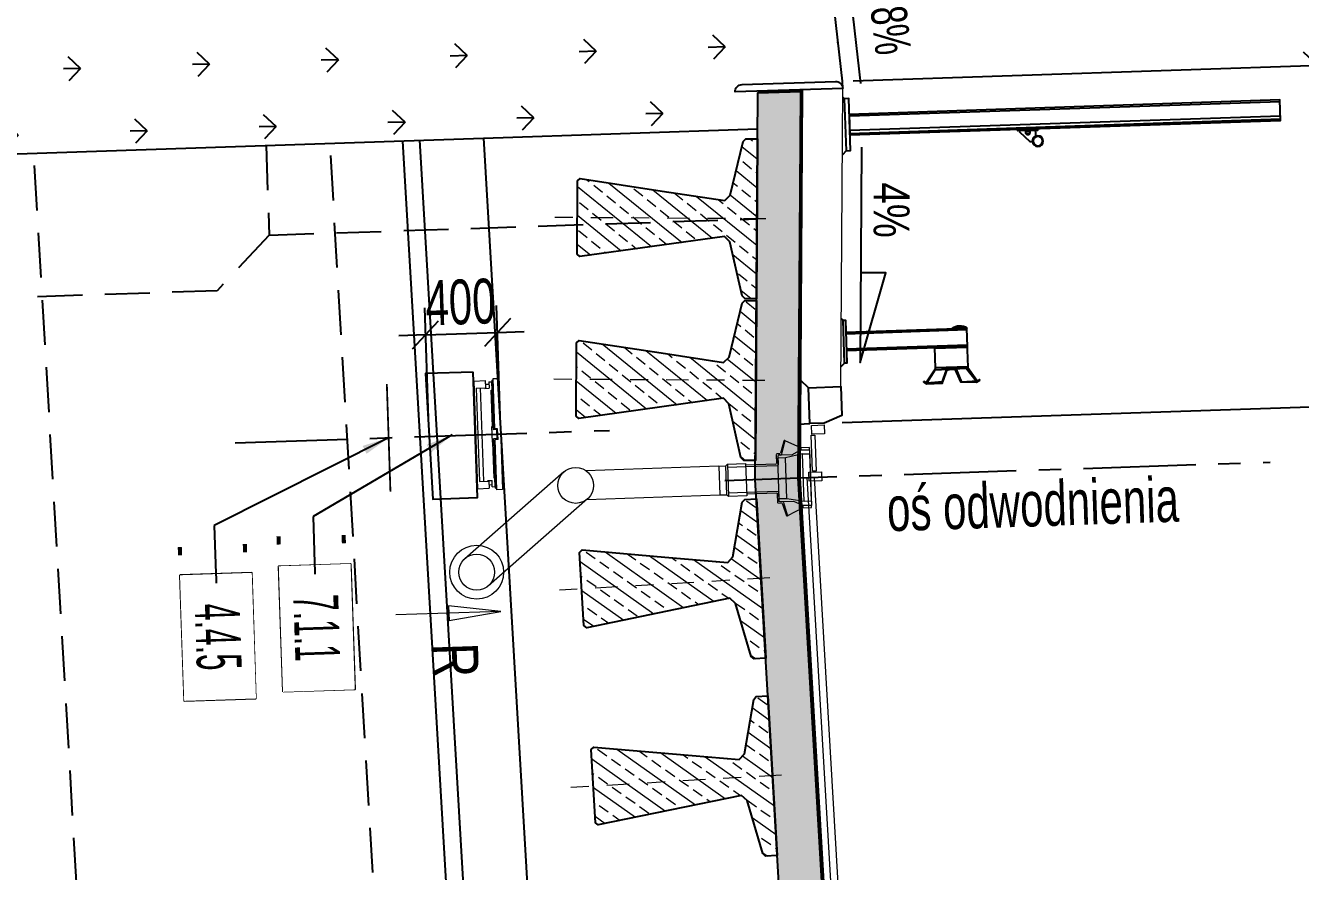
# Model space of a CAD drawing. Header units: metres. Extents: x 8395712 to 9795150, y 4166577 to 5794892.
# Drawn here: x 8418316.09 to 8418323.19, y 5772447.85 to 5772452.56 of the extents above; entities that cross this region are included whole.
import ezdxf
from ezdxf.enums import TextEntityAlignment as Align

# ---------------------------------------------------------------- set-up
doc = ezdxf.new("R2010")
doc.units = ezdxf.units.M
doc.set_wipeout_variables(frame=1)
doc.header["$PDMODE"] = 35
doc.header["$PDSIZE"] = 0.002
doc.linetypes.add('CENTER', pattern=[2, 1.25, -0.25, 0.25, -0.25])
doc.linetypes.add('HIDDEN', pattern=[0.375, 0.25, -0.125])
for name, color, linetype, lineweight in [('$0$AII_M_wyposażenie', 8, 'Continuous', 9), ('AII_M_konstrukcja', 1, 'Continuous', 25), ('AII_M_kreskowanie', 8, 'Continuous', 0), ('AII_M_nawierzchnia', 9, 'Continuous', 18), ('AII_M_odwodnienie', 8, 'Continuous', 9), ('AII_M_opisy', 1, 'Continuous', 25), ('AII_M_opisy wymiary', 1, 'Continuous', 25), ('AII_M_osie', 9, 'CENTER', 18), ('AII_M_wymiary', 1, 'Continuous', 25), ('AII_M_wyposazenie', 1, 'Continuous', 25)]:
    doc.layers.add(name, color=color, linetype=linetype, lineweight=lineweight)
for name, color, linetype in [('$4$AII_M_obiekty', 7, 'Continuous'), ('00RysOpi-T', 2, 'Continuous'), ('AII_M_bariery', 8, 'Continuous'), ('AII_M_ekrany', 8, 'Continuous'), ('AII_M_izolacja', 8, 'Continuous'), ('AII_M_konstrukcja beton', 3, 'Continuous'), ('AII_M_krawężnik', 9, 'Continuous'), ('AII_M_opis', 1, 'Continuous'), ('AII_M_opisy do legendy', 2, 'Continuous'), ('AII_M_osie główne', 8, 'CENTER'), ('AII_M_podpory', 1, 'Continuous'), ('AII_M_wyposażenie', 8, 'Continuous')]:
    doc.layers.add(name, color=color, linetype=linetype)
doc.styles.add('AII_norm.', font='CDMSIMPL.shx', dxfattribs={"width": 0.75, "bigfont": 'CDMBIGPL.shx'})
doc.styles.add('CDMSTYLE', font='CDMSIMPL.shx', dxfattribs={"width": 0.7, "bigfont": 'CDMBIGPL.shx'})
doc.dimstyles.new('CDM-ME100MM', dxfattribs={"dimscale": 0.1, "dimtxt": 2.5, "dimasz": 1.5, "dimexe": 1.5, "dimexo": 1, "dimgap": 0.5, "dimtad": 1, "dimdec": 0, "dimlfac": 1000, "dimrnd": 1, "dimzin": 9, "dimtxsty": 'CDMSTYLE', "dimblk": 'OBLIQUE', "dimcen": 2.5, "dimdle": 1.5, "dimclrd": 9, "dimclre": 9, "dimclrt": 1, "dimadec": 1, "dimazin": 2, "dimtfac": 1, "dimtdec": 0, "dimtix": 1, "dimtmove": 2, "dimatfit": 3, "dimldrblk": 'DOT', "dimfxl": 1, "dimtvp": 1, "dimtolj": 1, "dimtzin": 0, "dimlwd": 25, "dimlwe": 25, "dimarcsym": 0})
doc.dimstyles.new('CDM-ME100MM$7', dxfattribs={"dimscale": 0.1, "dimtxt": 2.5, "dimasz": 1.5, "dimexe": 1.5, "dimexo": 1, "dimgap": 0.5, "dimtad": 1, "dimdec": 0, "dimlfac": 1000, "dimrnd": 1, "dimzin": 9, "dimtxsty": 'CDMSTYLE', "dimblk": 'OBLIQUE', "dimcen": 2.5, "dimdle": 1.5, "dimclrd": 9, "dimclre": 9, "dimclrt": 1, "dimadec": 1, "dimazin": 2, "dimtfac": 1, "dimtdec": 0, "dimtix": 1, "dimtmove": 2, "dimatfit": 3, "dimfxl": 1, "dimtvp": 1, "dimtolj": 1, "dimtzin": 0, "dimlwd": 25, "dimlwe": 25, "dimarcsym": 0})

# ---------------------------------------------------------------- blocks, each defined once
blk = doc.blocks.new('Deska_0.6')
at = {"layer": 'AII_M_wyposażenie', "color": 0, "linetype": 'ByBlock', "lineweight": -2}
blk.add_lwpolyline([(0, 0), (0, -0.6, 0.414214), (0.04, -0.56), (0.04, -0.04, 0.414214)], format="xyb", close=True, dxfattribs=at)
blk = doc.blocks.new('Bariera')
at = {"color": 0, "linetype": 'ByBlock', "lineweight": -2}
for p, q in [((-0.165, 0.685), (-0.165, 0.505)), ((-0.0686, 0.685), (-0.165, 0.685)), ((-0.161, 0.505), (-0.161, 0.685)), ((-0.05, 0.685), (-0.0686, 0.685)), ((-0.054, 0.505), (-0.054, 0.685)), ((-0.05, 0.683), (-0.05, 0.687)), ((-0.05, 0.503), (-0.05, 0.683)), ((-0.042, 0.687), (-0.042, 0.013)), ((0.042, 0.687), (0.042, 0.013)), ((0.0522, 0.6891), (0.05, 0.687)), ((-0.165, 0.505), (-0.05, 0.505))]:
    blk.add_line(p, q, dxfattribs=at)
for points in [[(-0.25, 0.4542), (-0.25, 0.5379, -0.324981), (-0.2452, 0.5446), (-0.1778, 0.5664, 0.324981), (-0.173, 0.5731), (-0.173, 0.593), (-0.173, 0.6129, 0.324981), (-0.1778, 0.6196), (-0.2452, 0.6414, -0.324981), (-0.25, 0.6481), (-0.25, 0.7318, -0.15172), (-0.2488, 0.7358), (-0.239, 0.75), (-0.2365, 0.7483), (-0.2458, 0.7349, 0.15172), (-0.247, 0.7309), (-0.247, 0.6503, 0.324981), (-0.2422, 0.6436), (-0.1748, 0.6218, -0.324981), (-0.17, 0.6151), (-0.17, 0.593), (-0.17, 0.5709, -0.324981), (-0.1748, 0.5642), (-0.2422, 0.5424, 0.324981), (-0.247, 0.5357), (-0.247, 0.4551, 0.15172), (-0.2458, 0.4511), (-0.2365, 0.4377), (-0.239, 0.436), (-0.2488, 0.4502, -0.15172), (-0.25, 0.4542, 0.15172), (-0.2488, 0.4502)], [(0.0522, 0.6891, -0.305469), (0.0521, 0.6048), (0.05, 0.607, 0.3), (0.05, 0.687, 0.425)]]:
    blk.add_lwpolyline(points, format="xyb", dxfattribs=at)
blk.add_lwpolyline([(-0.1682, 0.6851, -0.252386), (-0.165, 0.6792), (-0.165, 0.5068, -0.252386), (-0.1682, 0.5009), (-0.241, 0.453), (-0.2437, 0.4572), (-0.1732, 0.5036, 0.252386), (-0.17, 0.5095), (-0.17, 0.6765, 0.252386), (-0.1732, 0.6824), (-0.2437, 0.7288), (-0.241, 0.733)], format="xyb", close=True, dxfattribs=at)
blk.add_lwpolyline([(-0.05, 0.013), (-0.05, 0.687), (0.05, 0.687), (0.05, 0.013)], dxfattribs=at)
blk.add_lwpolyline([(-0.12, 0), (0.12, 0), (0.12, 0.013), (-0.12, 0.013)], close=True, dxfattribs=at)
blk = doc.blocks.new('Ekran_przeciwolśnieniowy_pochwyt')
at = {"layer": 'AII_M_ekrany', "color": 0, "linetype": 'ByBlock', "lineweight": -2}
for p, q in [((-0.032, 0.025), (-0.032, 2.425)), ((-0.014, 0.025), (-0.014, 2.425)), ((0.066, 0.025), (0.066, 2.425))]:
    blk.add_line(p, q, dxfattribs=at)
at = {"layer": 'AII_M_ekrany', "color": 0, "linetype": 'ByBlock', "lineweight": -2, "ltscale": 0.5}
for p, q in [((-0.0739, 1.018), (-0.0739, 1.0141)), ((-0.0648, 1.0278), (-0.0662, 1.0254)), ((-0.0662, 1.0254), (-0.0662, 1.0065)), ((-0.0648, 1.0042), (-0.0662, 1.0065)), ((-0.0648, 1.0278), (-0.053, 1.0278)), ((-0.0648, 1.0278), (-0.0648, 1.0042)), ((-0.0648, 1.0042), (-0.053, 1.0042)), ((-0.053, 1.028), (-0.053, 1.004)), ((-0.05, 1.028), (-0.053, 1.028)), ((-0.053, 1.0278), (-0.053, 1.0042)), ((-0.053, 1.0235), (-0.053, 1.0085)), ((-0.05, 1.004), (-0.053, 1.004)), ((-0.05, 1.028), (-0.05, 1.004))]:
    blk.add_line(p, q, dxfattribs=at)
at = {"layer": 'AII_M_ekrany', "color": 0, "linetype": 'ByBlock', "lineweight": -2}
blk.add_lwpolyline([(0.074, 0.025), (-0.04, 0.025), (-0.04, 2.425), (0.074, 2.425), (0.074, 0.025)], dxfattribs=at)
for points in [[(-0.04, 0.9597), (-0.04, 1.0692), (-0.05, 1.0692), (-0.05, 0.9597)], [(-0.128, 0), (-0.128, 0.025), (0.162, 0.025), (0.162, 0)]]:
    blk.add_lwpolyline(points, close=True, dxfattribs=at)
blk.add_lwpolyline([(-0.0821, 1.059), (-0.0637, 1.059), (-0.05, 1.059), (-0.05, 0.97), (-0.0559, 0.97), (-0.111, 1.025), (-0.111, 1.04, 0.317383)], format="xyb", close=True, dxfattribs=at)
for radius in [0.03, 0.026]:
    blk.add_circle((-0.11, 1.07), radius, dxfattribs=at)
at = {"layer": 'AII_M_ekrany', "color": 0, "linetype": 'ByBlock', "lineweight": -2, "ltscale": 0.5}
for centre, start, end in [((-0.0663, 1.0178), 88.66574, 180.38083), ((-0.0663, 1.0141), 179.61917, 271.33426)]:
    blk.add_arc(centre, 0.00758, start, end, dxfattribs=at)
blk = doc.blocks.new('$0$ŁożGarn GJ-flat-1')
at = {"layer": '$0$AII_M_wyposażenie', "linetype": 'Continuous', "lineweight": -2, "ltscale": 0.01}
for p, q in [((-0.31, 0.107), (-0.31, 0.14)), ((-0.31, 0.14), (0.31, 0.14)), ((-0.03, 0.107), (-0.31, 0.107)), ((-0.301, 0.101), (-0.301, 0.107)), ((-0.301, 0.101), (-0.033, 0.101)), ((-0.292, 0.098), (-0.245, 0.098)), ((-0.292, 0.083), (-0.292, 0.098)), ((-0.292, 0.083), (-0.257, 0.083)), ((-0.28, 0.065), (-0.28, 0.083)), ((-0.257, 0.06), (-0.257, 0.083)), ((-0.245, 0.095), (-0.245, 0.101)), ((-0.044, 0.095), (-0.245, 0.095)), ((-0.044, 0.098), (-0.044, 0.101)), ((-0.044, 0.098), (-0.025, 0.098)), ((-0.044, 0.098), (-0.044, 0.092)), ((0.044, 0.092), (-0.044, 0.092)), ((-0.033, 0.107), (-0.033, 0.101)), ((0.03, 0.1235), (-0.03, 0.1235)), ((-0.03, 0.1235), (-0.03, 0.107)), ((-0.025, 0.1185), (-0.03, 0.1185)), ((-0.025, 0.1115), (-0.03, 0.1115)), ((0.025, 0.1185), (-0.025, 0.1185)), ((-0.025, 0.1185), (-0.025, 0.098)), ((0.025, 0.1185), (0.03, 0.1185)), ((0.025, 0.1185), (0.025, 0.098)), ((0.025, 0.1115), (0.03, 0.1115)), ((0.044, 0.098), (0.025, 0.098)), ((0.03, 0.1235), (0.03, 0.107)), ((0.31, 0.107), (0.03, 0.107)), ((0.033, 0.107), (0.033, 0.101)), ((0.301, 0.101), (0.033, 0.101)), ((0.044, 0.098), (0.044, 0.101)), ((0.044, 0.098), (0.044, 0.092)), ((0.245, 0.095), (0.044, 0.095)), ((0.245, 0.095), (0.245, 0.101)), ((0.292, 0.098), (0.245, 0.098)), ((0.292, 0.083), (0.257, 0.083)), ((0.257, 0.06), (0.257, 0.083)), ((0.28, 0.065), (0.28, 0.083)), ((0.292, 0.083), (0.292, 0.098)), ((0.301, 0.101), (0.301, 0.107)), ((0.31, 0.14), (0.31, 0.107)), ((-0.26, 0.065), (-0.3, 0.065)), ((-0.3, 0), (-0.3, 0.065)), ((-0.3, 0), (0.3, 0)), ((-0.26, 0.065), (-0.257, 0.065)), ((-0.26, 0.012), (-0.26, 0.065)), ((-0.26, 0.06), (-0.257, 0.06)), ((0.26, 0.036), (-0.26, 0.036)), ((-0.26, 0.012), (0.26, 0.012)), ((0.26, 0.065), (0.257, 0.065)), ((0.26, 0.06), (0.257, 0.06)), ((0.26, 0.065), (0.3, 0.065)), ((0.26, 0.012), (0.26, 0.065)), ((0.3, 0), (0.3, 0.065))]:
    blk.add_line(p, q, dxfattribs=at)
blk = doc.blocks.new('*E134')
at = {"layer": '$4$AII_M_obiekty', "lineweight": 18, "rotation": 0.000850774965542019}
blk.add_blockref('$0$ŁożGarn GJ-flat-1', (0.0005, -0.24), dxfattribs=at)
blk = doc.blocks.new('*U442')
at = {"layer": 'AII_M_odwodnienie', "color": 0, "lineweight": -2}
for p, q in [((-155, 0), (155, 0)), ((-167.2, -47.8), (-208.8, -134.5)), ((167.2, -47.8), (208.8, -134.5)), ((-210.1, -135.5), (-210.1, -138.6)), ((-210.1, -135.5), (-210.1, -138.6)), ((-142.2, -160.8), (-209.4, -139.6)), ((113.6, -134.5), (-113.7, -134.5)), ((142.2, -160.8), (209.4, -139.6)), ((210.1, -135.5), (210.1, -138.6)), ((210.1, -135.5), (210.1, -138.6)), ((210.1, -135.5), (210.1, -138.6)), ((210.1, -135.5), (210.1, -138.6)), ((210.1, -135.5), (210.1, -138.6)), ((-138, -166.6), (-138, -182)), ((-134, -186), (-84, -186)), ((-130, -161), (-130, -174)), ((-126, -178), (-76, -178)), ((112.5, -178), (-113.7, -178)), ((126, -178), (76, -178)), ((134, -186), (84, -186)), ((130, -161), (130, -174)), ((138, -166.6), (138, -182)), ((-80, -507.8), (-80, -1248.3)), ((80, -1248.3), (80, -507.8))]:
    blk.add_line(p, q, dxfattribs=at)
at = {"layer": 'AII_M_odwodnienie', "color": 0, "lineweight": -2, "ltscale": 0.25}
for p, q in [((-90, -458.8), (90, -458.8)), ((-80, -507.8), (-80, -468.4)), ((80, -507.8), (80, -468.4)), ((-80, -507.8), (80, -507.8))]:
    blk.add_line(p, q, dxfattribs=at)
at = {"layer": 'AII_M_odwodnienie', "color": 0, "lineweight": -2}
for points in [[(-155, 0), (-167.2, 0), (-167.2, -47.8), (-155, -47.8)], [(-132.5, 0), (132.5, 0), (132.5, -39.2), (-132.5, -39.2)], [(167.2, 0), (155, 0), (155, -47.8), (167.2, -47.8)]]:
    blk.add_lwpolyline(points, close=True, dxfattribs=at)
for points in [[(-155, -47.8), (-130, -97.8), (-130, -161)], [(-132.5, -39.2), (-113.7, -134.5), (-113.7, -178)], [(132.5, -39.2), (113.7, -134.5), (113.7, -178)], [(155, -47.8), (130, -97.8), (130, -161)], [(-134.4, -155.2), (-208.8, -134.5)], [(134.4, -155.2), (208.8, -134.5)], [(-80.1, -190), (-80.1, -358.2)], [(-72.1, -182), (-72.1, -358.2)], [(72, -182), (72, -358.2)], [(80, -190), (80, -358.2)]]:
    blk.add_lwpolyline(points, dxfattribs=at)
at = {"layer": 'AII_M_odwodnienie', "color": 0, "lineweight": -2, "ltscale": 0.25}
blk.add_lwpolyline([(-90, -458.8), (-90, -358.2), (90, -358.2), (90, -458.8), (80, -468.4), (-80, -468.4)], close=True, dxfattribs=at)
at = {"layer": 'AII_M_odwodnienie', "color": 0, "lineweight": -2, "ltscale": 0.1}
for points in [[(-72, -358.2), (-72, -458.8)], [(72, -358.2), (72, -458.8)]]:
    blk.add_lwpolyline(points, dxfattribs=at)
at = {"layer": 'AII_M_odwodnienie', "color": 0, "lineweight": -2, "ltscale": 10}
blk.add_circle((0, -1308.3), 100, dxfattribs=at)
at = {"layer": 'AII_M_odwodnienie', "color": 0, "lineweight": -2}
for centre, radius, start, end in [((-209.1, -135.5), 0.981, 75, 180), ((-209.1, -138.6), 0.981, 180, 252.9675), ((209.1, -135.5), 0.981, 0, 105), ((209.1, -135.5), 0.981, 0, 105), ((209.1, -135.5), 0.981, 0, 105), ((209.1, -135.5), 0.981, 0, 105), ((209.1, -135.5), 0.981, 0, 105), ((209.1, -138.6), 0.981, 287.0325, 0), ((209.1, -138.6), 0.981, 287.0325, 0), ((209.1, -138.6), 0.981, 287.0325, 0), ((209.1, -138.6), 0.981, 287.0325, 0), ((209.1, -138.6), 0.981, 287.0325, 0), ((-144, -166.6), 6, 0, 72.9675), ((-134, -182), 4, 180, 270), ((-136, -161), 6, 0, 75), ((-126, -174), 4, 180, 270), ((-84.1, -190), 4, 0, 90), ((-76.1, -182), 4, 0, 90), ((76, -182), 4, 90, 180), ((76, -182), 4, 90, 180), ((84, -190), 4, 90, 180), ((126, -174), 4, 270, 0), ((136, -161), 6, 105, 180), ((134, -182), 4, 270, 0), ((144, -166.6), 6, 107.0325, 180)]:
    blk.add_arc(centre, radius, start, end, dxfattribs=at)
blk = doc.blocks.new('Spadek')
at = {"layer": 'AII_M_wymiary', "color": 9}
blk.add_lwpolyline([(-0.2999, 0), (0.2999, 0), (0.0499, 0.07), (0.0499, 0.07), (0.0499, 0)], dxfattribs=at)
at = {"layer": 'AII_M_wymiary', "color": 1, "style": 'CDMSTYLE', "width": 0.8}
blk.add_attdef('SP', text='', height=0.1, rotation=360, dxfattribs=at).set_placement((-0.125, 0.035), align=Align.CENTER)
blk = doc.blocks.new('A$C2EC13F79')
at = {"layer": 'AII_M_odwodnienie', "color": 0, "lineweight": -2}
for points in [[(0, -7), (5, -7), (5, 0), (0, 0)], [(26, -4.63), (31, -4.63), (31, 2.37), (26, 2.37)], [(5.5, -5), (25.5, -5), (25.5, -3), (5.5, -3)]]:
    blk.add_lwpolyline(points, close=True, dxfattribs=at)
blk = doc.blocks.new('_OBLIQUE')
at = {"color": 0, "linetype": 'ByBlock'}
blk.add_line((-0.5, -0.5), (0.5, 0.5), dxfattribs=at)
blk = doc.blocks.new('*D364')
at = {"layer": 'AII_M_opisy wymiary', "color": 9, "linetype": 'ByBlock', "lineweight": 25, "transparency": 16777216}
for p, q in [((8418323.7286, 5772438.9994), (8418323.3398, 5772450.5928)), ((8418320.6341, 5772450.352), (8418323.4948, 5772450.4479)), ((8418321.358, 5772439.0699), (8418323.8735, 5772439.1543))]:
    blk.add_line(p, q, dxfattribs=at)
at = {"layer": 'Defpoints', "color": 0, "linetype": 'ByBlock', "lineweight": 25, "transparency": 16777216}
for p in [(8418323.3448, 5772450.4429), (8418320.5342, 5772450.3487), (8418321.2581, 5772439.0666)]:
    blk.add_point(p, dxfattribs=at)
at = {"layer": 'AII_M_opisy wymiary', "color": 9, "linetype": 'ByBlock', "lineweight": 25, "transparency": 16777216, "xscale": 0.15, "yscale": 0.15, "zscale": 0.15}
for p, rotation in [((8418323.3448, 5772450.4429), 91.92062238634111), ((8418323.7236, 5772439.1493), 271.9206223863411)]:
    blk.add_blockref('_OBLIQUE', p, dxfattribs=dict(at, rotation=rotation))
at = {"layer": 'AII_M_opisy wymiary', "color": 1, "linetype": 'ByBlock', "lineweight": 25, "transparency": 16777216, "insert": (8418323.7091, 5772444.802), "char_height": 0.25, "attachment_point": 5, "rotation": 271.92062, "style": 'CDMSTYLE'}
blk.add_mtext('\\A1;11300', dxfattribs=at)
blk = doc.blocks.new('_DOT')
at = {"color": 0, "linetype": 'ByBlock'}
blk.add_line((-0.5, 0), (-1, 0), dxfattribs=at)
at = {"color": 0, "linetype": 'ByBlock', "const_width": 0.5}
blk.add_lwpolyline([(-0.25, 0, 1), (0.25, 0, 1)], format="xyb", close=True, dxfattribs=at)
blk = doc.blocks.new('*D368')
at = {"layer": 'AII_M_opisy wymiary', "color": 9, "linetype": 'ByBlock', "lineweight": 25, "transparency": 16777216}
for p, q in [((8418323.3499, 5772450.293), (8418323.2761, 5772452.4918)), ((8418320.6968, 5772452.2552), (8418323.4311, 5772452.3469)), ((8418320.6341, 5772450.352), (8418323.4948, 5772450.4479))]:
    blk.add_line(p, q, dxfattribs=at)
at = {"layer": 'Defpoints', "color": 0, "linetype": 'ByBlock', "lineweight": 25, "transparency": 16777216}
for p in [(8418323.2812, 5772452.3419), (8418320.5968, 5772452.2518), (8418320.5342, 5772450.3487)]:
    blk.add_point(p, dxfattribs=at)
at = {"layer": 'AII_M_opisy wymiary', "color": 9, "linetype": 'ByBlock', "lineweight": 25, "transparency": 16777216, "xscale": 0.15, "yscale": 0.15, "zscale": 0.15}
for p, rotation in [((8418323.2812, 5772452.3419), 91.92062238634111), ((8418323.3448, 5772450.4429), 271.9206223863411)]:
    blk.add_blockref('_OBLIQUE', p, dxfattribs=dict(at, rotation=rotation))
at = {"layer": 'AII_M_opisy wymiary', "color": 1, "linetype": 'ByBlock', "lineweight": 25, "transparency": 16777216, "insert": (8418323.4879, 5772451.3983), "char_height": 0.25, "attachment_point": 5, "rotation": 271.92062, "style": 'CDMSTYLE'}
blk.add_mtext('\\A1;1900', dxfattribs=at)
blk = doc.blocks.new('*D365')
at = {"layer": 'AII_M_opisy wymiary', "color": 9, "linetype": 'ByBlock', "lineweight": 25, "transparency": 16777216}
for p, q in [((8418324.1571, 5772437.9131), (8418323.6678, 5772452.5049)), ((8418320.6968, 5772452.2552), (8418323.8227, 5772452.36)), ((8418321.3949, 5772437.9706), (8418324.302, 5772438.068))]:
    blk.add_line(p, q, dxfattribs=at)
at = {"layer": 'Defpoints', "color": 0, "linetype": 'ByBlock', "lineweight": 25, "transparency": 16777216}
for p in [(8418323.6728, 5772452.355), (8418320.5968, 5772452.2518), (8418321.295, 5772437.9672)]:
    blk.add_point(p, dxfattribs=at)
at = {"layer": 'AII_M_opisy wymiary', "color": 9, "linetype": 'ByBlock', "lineweight": 25, "transparency": 16777216, "xscale": 0.15, "yscale": 0.15, "zscale": 0.15}
for p, rotation in [((8418323.6728, 5772452.355), 91.92062238634111), ((8418324.1521, 5772438.063), 271.9206223863411)]:
    blk.add_blockref('_OBLIQUE', p, dxfattribs=dict(at, rotation=rotation))
at = {"layer": 'AII_M_opisy wymiary', "color": 1, "linetype": 'ByBlock', "lineweight": 25, "transparency": 16777216, "insert": (8418324.0874, 5772445.2149), "char_height": 0.25, "attachment_point": 5, "rotation": 271.92062, "style": 'CDMSTYLE'}
blk.add_mtext('\\A1;14300', dxfattribs=at)
blk = doc.blocks.new('*D366')
at = {"layer": 'AII_M_opisy wymiary', "color": 9, "linetype": 'ByBlock', "lineweight": 25, "transparency": 16777216}
for p, q in [((8418324.1642, 5772452.5215), (8418325.1931, 5772421.8388)), ((8418320.6968, 5772452.2552), (8418324.3192, 5772452.3767)), ((8418321.7156, 5772421.8723), (8418325.338, 5772421.9937))]:
    blk.add_line(p, q, dxfattribs=at)
at = {"layer": 'Defpoints', "color": 0, "linetype": 'ByBlock', "lineweight": 25, "transparency": 16777216}
for p in [(8418320.5968, 5772452.2518), (8418325.1881, 5772421.9887), (8418321.6157, 5772421.8689)]:
    blk.add_point(p, dxfattribs=at)
at = {"layer": 'AII_M_opisy wymiary', "color": 9, "linetype": 'ByBlock', "lineweight": 25, "transparency": 16777216, "xscale": 0.15, "yscale": 0.15, "zscale": 0.15}
for p, rotation in [((8418324.1692, 5772452.3716), 91.92062238634111), ((8418325.1881, 5772421.9887), 271.9206223863411)]:
    blk.add_blockref('_OBLIQUE', p, dxfattribs=dict(at, rotation=rotation))
at = {"layer": 'AII_M_opisy wymiary', "color": 1, "linetype": 'ByBlock', "lineweight": 25, "transparency": 16777216, "insert": (8418324.8536, 5772437.186), "char_height": 0.25, "attachment_point": 5, "rotation": 271.92062, "style": 'CDMSTYLE'}
blk.add_mtext('\\A1;30400', dxfattribs=at)
blk = doc.blocks.new('OpiNum01')
at = {"layer": 'AII_M_opisy do legendy', "color": 0, "linetype": 'Continuous'}
blk.add_lwpolyline([(-3.5, -2), (3.5, -2), (3.5, 2), (-3.5, 2)], close=True, dxfattribs=at)
at = {"color": 9, "linetype": 'Continuous', "lineweight": 25, "style": 'CDMSTYLE', "width": 0.7, "flags": 1}
for tag, p in [('NAZWAPOL', (-4.105, -6.803)), ('NAZWAANG', (-4.105, -10.477)), ('SPECYF', (-4.105, -14.151)), ('ID', (-4.105, -17.825)), ('BAZA', (-4.105, -21.499)), ('RYSUNEK', (-4.105, -25.173))]:
    blk.add_attdef(tag, p, '', height=2, dxfattribs=at)
at = {"layer": 'AII_M_opisy do legendy', "linetype": 'Continuous', "lineweight": -2, "style": 'CDMSTYLE', "width": 0.5}
blk.add_attdef('NR', text='', height=2.5, dxfattribs=at).set_placement((0, 0), align=Align.MIDDLE)
at = {"color": 0, "linetype": 'Continuous'}
blk.add_wipeout([(-3.5, -2), (3.5, -2), (3.5, 2), (-3.5, 2)], dxfattribs=at).dxf.layer = 'AII_M_opisy do legendy'
blk = doc.blocks.new('OpiTxt01')
at = {"color": 0, "linetype": 'Continuous', "lineweight": 20, "style": 'CDMSTYLE', "width": 0.7}
blk.add_attdef('TEKST_GORNY', (1, 0.895), '', height=2, dxfattribs=at)
at = {"color": 0, "linetype": 'Continuous', "lineweight": -2, "style": 'CDMSTYLE', "width": 0.7}
blk.add_attdef('TEKST_DOLNY', (1.049, -2.731), '', height=2, dxfattribs=at)
blk = doc.blocks.new('*D406')
at = {"layer": 'AII_M_opisy wymiary', "color": 9, "linetype": 'ByBlock', "lineweight": 25, "transparency": 16777216}
for p, q in [((8418318.73, 5772450.3882), (8418318.7093, 5772451.0037)), ((8418318.3302, 5772450.3748), (8418318.3096, 5772450.9903)), ((8418318.3146, 5772450.8404), (8418318.1647, 5772450.8354)), ((8418318.3146, 5772450.8404), (8418318.7144, 5772450.8538)), ((8418318.7144, 5772450.8538), (8418318.8643, 5772450.8589))]:
    blk.add_line(p, q, dxfattribs=at)
at = {"layer": 'Defpoints', "color": 0, "linetype": 'ByBlock', "lineweight": 25, "transparency": 16777216}
for p in [(8418318.7144, 5772450.8538), (8418318.3336, 5772450.2749), (8418318.7333, 5772450.2883)]:
    blk.add_point(p, dxfattribs=at)
at = {"layer": 'AII_M_opisy wymiary', "color": 9, "linetype": 'ByBlock', "lineweight": 25, "transparency": 16777216, "xscale": 0.15, "yscale": 0.15, "zscale": 0.15}
for p, rotation in [((8418318.3146, 5772450.8404), 1.920622386341133), ((8418318.7144, 5772450.8538), 181.9206223863411)]:
    blk.add_blockref('_OBLIQUE', p, dxfattribs=dict(at, rotation=rotation))
at = {"layer": 'AII_M_opisy wymiary', "color": 1, "linetype": 'ByBlock', "lineweight": 25, "transparency": 16777216, "insert": (8418318.5086, 5772451.022), "char_height": 0.25, "attachment_point": 5, "rotation": 1.92062, "style": 'CDMSTYLE'}
blk.add_mtext('\\A1;400', dxfattribs=at)

msp = doc.modelspace()

# ---------------------------------------------------------------- hatches: boundary and pattern name
at = {"layer": 'AII_M_kreskowanie', "linetype": 'ByBlock', "lineweight": 25}
h = msp.add_hatch(dxfattribs=at)
h.set_pattern_fill('GRASS', color=256, scale=0.02, angle=180)
h.set_pattern_definition([(181.9206, (8418316.14192, 5772449.0808), (-0.34697, -0.371047), [0.09525, -0.62317]), (136.9206, (8418316.1419, 5772449.0808), (-0.34697, -0.371047), [0.09525, -0.41275]), (226.9206, (8418316.1419, 5772449.0808), (0.371047, -0.34697), [0.09525, -0.41275])])
edge = h.paths.add_edge_path()
edge.add_line((8418318.287, 5772451.9242), (8418318.6368, 5772451.936))
edge.add_line((8418318.6368, 5772451.936), (8418320.163, 5772451.9872))
edge.add_line((8418320.163, 5772451.9872), (8418320.1644, 5772452.1923))
edge.add_line((8418320.1644, 5772452.1923), (8418320.1642, 5772452.1923))
edge.add_line((8418320.1642, 5772452.1923), (8418320.0385, 5772452.1931))
edge.add_arc((8418320.0784, 5772452.1944), 0.04, 91.92062, 181.92062, ccw=False)
edge.add_line((8418320.0771, 5772452.2344), (8418320.6368, 5772452.2532))
edge.add_line((8418320.6368, 5772452.2532), (8418320.6368, 5772452.2532))
edge.add_line((8418320.6368, 5772452.2532), (8418320.5233, 5772453.2499))
edge.add_line((8418320.5233, 5772453.2499), (8418320.5347, 5772452.9101))
edge.add_line((8418320.5347, 5772452.9101), (8418320.3548, 5772452.9041))
edge.add_line((8418320.3548, 5772452.9041), (8418320.3458, 5772453.1739))
edge.add_line((8418320.3458, 5772453.1739), (8418320.1659, 5772453.1679))
edge.add_line((8418320.1659, 5772453.1679), (8418320.1568, 5772453.4378))
edge.add_line((8418320.1568, 5772453.4378), (8418319.9769, 5772453.4317))
edge.add_line((8418319.9769, 5772453.4317), (8418319.9679, 5772453.7016))
edge.add_line((8418319.9679, 5772453.7016), (8418319.788, 5772453.6955))
edge.add_line((8418319.788, 5772453.6955), (8418319.7789, 5772453.9654))
edge.add_line((8418319.7789, 5772453.9654), (8418319.599, 5772453.9594))
edge.add_line((8418319.599, 5772453.9594), (8418319.59, 5772454.2292))
edge.add_line((8418319.59, 5772454.2292), (8418319.4101, 5772454.2232))
edge.add_line((8418319.4101, 5772454.2232), (8418319.401, 5772454.493))
edge.add_line((8418319.401, 5772454.493), (8418319.2211, 5772454.487))
edge.add_line((8418319.2211, 5772454.487), (8418319.2121, 5772454.7568))
edge.add_line((8418319.2121, 5772454.7568), (8418319.0322, 5772454.7508))
edge.add_line((8418319.0322, 5772454.7508), (8418319.0231, 5772455.0206))
edge.add_line((8418319.0231, 5772455.0206), (8418318.8432, 5772455.0146))
edge.add_line((8418318.8432, 5772455.0146), (8418318.8342, 5772455.2845))
edge.add_line((8418318.8342, 5772455.2845), (8418318.6543, 5772455.2784))
edge.add_line((8418318.6543, 5772455.2784), (8418318.6452, 5772455.5483))
edge.add_line((8418318.6452, 5772455.5483), (8418318.4653, 5772455.5422))
edge.add_line((8418318.4653, 5772455.5422), (8418318.4563, 5772455.8121))
edge.add_line((8418318.4563, 5772455.8121), (8418318.2764, 5772455.8061))
edge.add_line((8418318.2764, 5772455.8061), (8418318.2674, 5772456.0759))
edge.add_line((8418318.2674, 5772456.0759), (8418318.0875, 5772456.0699))
edge.add_line((8418318.0875, 5772456.0699), (8418318.0784, 5772456.3397))
edge.add_line((8418318.0784, 5772456.3397), (8418317.8985, 5772456.3337))
edge.add_line((8418317.8985, 5772456.3337), (8418317.8895, 5772456.6035))
edge.add_line((8418317.8895, 5772456.6035), (8418317.7096, 5772456.5975))
edge.add_line((8418317.7096, 5772456.5975), (8418317.7005, 5772456.8674))
edge.add_line((8418317.7005, 5772456.8674), (8418317.5206, 5772456.8613))
edge.add_line((8418317.5206, 5772456.8613), (8418317.5116, 5772457.1312))
edge.add_line((8418317.5116, 5772457.1312), (8418317.3317, 5772457.1251))
edge.add_line((8418317.3317, 5772457.1251), (8418317.3226, 5772457.395))
edge.add_line((8418317.3226, 5772457.395), (8418317.1427, 5772457.3889))
edge.add_line((8418317.1427, 5772457.3889), (8418317.1337, 5772457.6588))
edge.add_line((8418317.1337, 5772457.6588), (8418316.9538, 5772457.6528))
edge.add_line((8418316.9538, 5772457.6528), (8418316.9447, 5772457.9226))
edge.add_line((8418316.9447, 5772457.9226), (8418316.7648, 5772457.9166))
edge.add_line((8418316.7648, 5772457.9166), (8418316.7558, 5772458.1864))
edge.add_line((8418316.7558, 5772458.1864), (8418316.5759, 5772458.1804))
edge.add_line((8418316.5759, 5772458.1804), (8418316.5668, 5772458.4502))
edge.add_line((8418316.5668, 5772458.4502), (8418316.3869, 5772458.4442))
edge.add_line((8418316.3869, 5772458.4442), (8418316.3779, 5772458.7141))
edge.add_line((8418316.3779, 5772458.7141), (8418316.198, 5772458.708))
edge.add_line((8418316.198, 5772458.708), (8418316.1889, 5772458.9779))
edge.add_line((8418316.1889, 5772458.9779), (8418316.009, 5772458.9718))
edge.add_line((8418316.009, 5772458.9718), (8418316, 5772459.2417))
edge.add_line((8418316, 5772459.2417), (8418315.8201, 5772459.2357))
edge.add_line((8418315.8201, 5772459.2357), (8418315.811, 5772459.5055))
edge.add_line((8418315.811, 5772459.5055), (8418315.6311, 5772459.4995))
edge.add_line((8418315.6311, 5772459.4995), (8418315.6221, 5772459.7693))
edge.add_line((8418315.6221, 5772459.7693), (8418315.4422, 5772459.7633))
edge.add_line((8418315.4422, 5772459.7633), (8418315.4331, 5772460.0331))
edge.add_line((8418315.4331, 5772460.0331), (8418315.2532, 5772460.0271))
edge.add_line((8418315.2532, 5772460.0271), (8418315.2442, 5772460.297))
edge.add_line((8418315.2442, 5772460.297), (8418315.0643, 5772460.2909))
edge.add_line((8418315.0643, 5772460.2909), (8418315.0552, 5772460.5608))
edge.add_line((8418315.0552, 5772460.5608), (8418314.8753, 5772460.5547))
edge.add_line((8418314.8753, 5772460.5547), (8418314.8663, 5772460.8246))
edge.add_line((8418314.8663, 5772460.8246), (8418314.6864, 5772460.8185))
edge.add_line((8418314.6864, 5772460.8185), (8418314.6773, 5772461.0884))
edge.add_line((8418314.6773, 5772461.0884), (8418314.4974, 5772461.0824))
edge.add_line((8418314.4974, 5772461.0824), (8418314.4884, 5772461.3522))
edge.add_line((8418314.4884, 5772461.3522), (8418314.3085, 5772461.3462))
edge.add_line((8418314.3085, 5772461.3462), (8418314.2995, 5772461.616))
edge.add_line((8418314.2995, 5772461.616), (8418314.1196, 5772461.61))
edge.add_line((8418314.1196, 5772461.61), (8418314.1105, 5772461.8798))
edge.add_line((8418314.1105, 5772461.8798), (8418313.9306, 5772461.8738))
edge.add_line((8418313.9306, 5772461.8738), (8418313.9216, 5772462.1437))
edge.add_line((8418313.9216, 5772462.1437), (8418313.7417, 5772462.1376))
edge.add_line((8418313.7417, 5772462.1376), (8418313.7326, 5772462.4075))
edge.add_line((8418313.7326, 5772462.4075), (8418313.5818, 5772462.4024))
edge.add_line((8418313.5818, 5772462.4024), (8418313.938, 5772451.7784))
edge.add_line((8418313.938, 5772451.7784), (8418318.287, 5772451.9242))
at = {"layer": 'AII_M_kreskowanie', "lineweight": 25}
h = msp.add_hatch(dxfattribs=at)
h.set_pattern_fill('ANSI33', color=256, scale=0.5, angle=-88.07938)
h.set_pattern_definition([(316.9206, (8418311.75526, 5772465.75377), (0.08537637, 0.091301), []), (316.9206, (8418311.75822, 5772465.66543), (0.08537637, 0.091301), [0.0625, -0.03125])])
h.paths.add_polyline_path([(8418320.8554, 5772438.0025), (8418320.1504, 5772450.0356), (8418320.1643, 5772452.1873), (8418320.4042, 5772452.1953), (8418320.3903, 5772450.0437), (8418321.0952, 5772438.0105)])
at = {"layer": 'AII_M_kreskowanie'}
h = msp.add_hatch(dxfattribs=at)
h.set_pattern_fill('ANSI33', color=256, scale=0.5, angle=-84.07041)
h.set_pattern_definition([(320.9295905, (8418296.4081, 5770611.33161), (0.078784367, 0.097046502), []), (320.9295905, (8418296.41723, 5770611.24369), (0.078784367, 0.097046502), [0.0625, -0.03125])])
h.paths.add_polyline_path([(8418319.1612, 5772451.6974), (8418319.1761, 5772451.7102), (8418319.9805, 5772451.5879), (8418320.0107, 5772451.6177), (8418320.0826, 5772451.9173), (8418320.0977, 5772451.9322), (8418320.1627, 5772451.9318), (8418320.1569, 5772451.0418), (8418320.0919, 5772451.0422), (8418320.077, 5772451.0573), (8418320.009, 5772451.3577), (8418319.9792, 5772451.3879), (8418319.1733, 5772451.2761), (8418319.1585, 5772451.289)])
h = msp.add_hatch(dxfattribs=at)
h.set_pattern_fill('ANSI33', color=256, scale=0.5, angle=-84.07041)
h.set_pattern_definition([(320.9295905, (8418296.34195, 5770612.2299), (0.078784367, 0.097046502), []), (320.9295905, (8418296.35108, 5770612.14198), (0.078784367, 0.097046502), [0.0625, -0.03125])])
h.paths.add_polyline_path([(8418319.1553, 5772450.7967), (8418319.1703, 5772450.8095), (8418319.9746, 5772450.6872), (8418320.0048, 5772450.717), (8418320.0768, 5772451.0166), (8418320.0919, 5772451.0315), (8418320.1569, 5772451.0311), (8418320.1511, 5772450.1411), (8418320.0861, 5772450.1415), (8418320.0712, 5772450.1566), (8418320.0032, 5772450.457), (8418319.9734, 5772450.4872), (8418319.1675, 5772450.3754), (8418319.1527, 5772450.3883)])
h = msp.add_hatch(dxfattribs=at)
h.set_pattern_fill('ANSI33', color=256, scale=0.5, angle=-80.3477)
h.set_pattern_definition([(324.652297, (8418415.78137, 5770613.46043), (0.0723171145, 0.101957025), []), (324.652297, (8418415.79619, 5770613.37329), (0.0723171145, 0.101957025), [0.0625, -0.03125])])
h.paths.add_polyline_path([(8418319.1725, 5772449.629), (8418319.1866, 5772449.6427), (8418319.9972, 5772449.573), (8418320.0254, 5772449.6047), (8418320.0778, 5772449.9082), (8418320.0919, 5772449.9241), (8418320.1568, 5772449.9279), (8418320.2088, 5772449.0394), (8418320.1439, 5772449.0356), (8418320.1281, 5772449.0497), (8418320.0406, 5772449.3451), (8418320.0089, 5772449.3733), (8418319.212, 5772449.2094), (8418319.1964, 5772449.2213)])
h = msp.add_hatch(dxfattribs=at)
h.set_pattern_fill('ANSI33', color=256, scale=0.5, angle=-80.3477)
h.set_pattern_definition([(324.652297, (8418415.8457, 5770612.36231), (0.0723171145, 0.101957025), []), (324.652297, (8418415.86052, 5770612.27517), (0.0723171145, 0.101957025), [0.0625, -0.03125])])
h.paths.add_polyline_path([(8418319.2369, 5772448.5309), (8418319.2509, 5772448.5446), (8418320.0616, 5772448.4748), (8418320.0898, 5772448.5065), (8418320.1421, 5772448.8101), (8418320.1562, 5772448.826), (8418320.2211, 5772448.8298), (8418320.2731, 5772447.9413), (8418320.2082, 5772447.9375), (8418320.1924, 5772447.9516), (8418320.105, 5772448.247), (8418320.0733, 5772448.2752), (8418319.2763, 5772448.1112), (8418319.2608, 5772448.1232)])

# ---------------------------------------------------------------- linework, layer by layer
at = {"color": 1, "linetype": 'ByBlock', "lineweight": 25}
msp.add_line((8418320.6368, 5772452.2532), (8418320.5233, 5772453.2499), dxfattribs=at)
at = {"color": 9, "linetype": 'ByBlock', "lineweight": 25, "elevation": 0}
msp.add_lwpolyline([(8418320.739, 5772452.2396), (8418320.6198, 5772453.2862), (8418320.8155, 5772452.8052), (8418320.6764, 5772452.7894)], dxfattribs=at)
at = {"color": 1, "linetype": 'ByBlock', "lineweight": 25, "elevation": 0}
msp.add_lwpolyline([(8418320.6381, 5772452.2132), (8418320.6368, 5772452.2532)], dxfattribs=at)
at = {"layer": 'AII_M_bariery', "color": 8, "elevation": 0}
for points in [[(8418320.6398, 5772450.9225), (8418320.6299, 5772450.9318)], [(8418320.6281, 5772450.6616), (8418320.6478, 5772450.6827)]]:
    msp.add_lwpolyline(points, dxfattribs=at)
at = {"layer": 'AII_M_ekrany', "color": 8, "elevation": 0}
for points in [[(8418320.6378, 5772452.1635), (8418320.6465, 5772452.1554)], [(8418320.6562, 5772451.8656), (8418320.6357, 5772451.8437)]]:
    msp.add_lwpolyline(points, dxfattribs=at)
at = {"layer": 'AII_M_izolacja', "linetype": 'HIDDEN', "ltscale": 0.5, "const_width": 0.01, "elevation": 0}
msp.add_lwpolyline([(8418320.8555, 5772437.9975), (8418321.1005, 5772438.0057), (8418320.3953, 5772450.0438), (8418320.4092, 5772452.2005), (8418320.1642, 5772452.1923)], dxfattribs=at)
at = {"layer": 'AII_M_izolacja', "elevation": 0}
msp.add_lwpolyline([(8418321.1058, 5772438.0009), (8418320.4003, 5772450.044), (8418320.4143, 5772452.2057)], dxfattribs=at)
at = {"layer": 'AII_M_konstrukcja', "color": 2, "elevation": 0}
for points in [[(8418319.6328, 5772451.6408), (8418319.9805, 5772451.5879), (8418320.0107, 5772451.6177), (8418320.0826, 5772451.9173), (8418320.0977, 5772451.9322), (8418320.1627, 5772451.9318), (8418320.1569, 5772451.0418), (8418320.0919, 5772451.0422), (8418320.077, 5772451.0573), (8418320.009, 5772451.3577), (8418319.9792, 5772451.3879), (8418319.1733, 5772451.2761), (8418319.1585, 5772451.289), (8418319.1612, 5772451.6974), (8418319.1761, 5772451.7102), (8418319.6328, 5772451.6408)], [(8418319.627, 5772450.7401), (8418319.9746, 5772450.6872), (8418320.0048, 5772450.717), (8418320.0768, 5772451.0166), (8418320.0919, 5772451.0315), (8418320.1569, 5772451.0311), (8418320.1511, 5772450.1411), (8418320.0861, 5772450.1415), (8418320.0712, 5772450.1566), (8418320.0032, 5772450.457), (8418319.9734, 5772450.4872), (8418319.1675, 5772450.3754), (8418319.1527, 5772450.3883), (8418319.1553, 5772450.7967), (8418319.1703, 5772450.8095), (8418319.627, 5772450.7401)], [(8418319.6469, 5772449.6031), (8418319.9972, 5772449.573), (8418320.0254, 5772449.6047), (8418320.0778, 5772449.9082), (8418320.0919, 5772449.9241), (8418320.1568, 5772449.9279), (8418320.2088, 5772449.0394), (8418320.1439, 5772449.0356), (8418320.1281, 5772449.0497), (8418320.0406, 5772449.3451), (8418320.0089, 5772449.3733), (8418319.212, 5772449.2094), (8418319.1964, 5772449.2213), (8418319.1725, 5772449.629), (8418319.1866, 5772449.6427), (8418319.6469, 5772449.6031)], [(8418319.7112, 5772448.505), (8418320.0616, 5772448.4748), (8418320.0898, 5772448.5065), (8418320.1421, 5772448.8101), (8418320.1562, 5772448.826), (8418320.2211, 5772448.8298), (8418320.2731, 5772447.9413), (8418320.2082, 5772447.9375), (8418320.1924, 5772447.9516), (8418320.105, 5772448.247), (8418320.0733, 5772448.2752), (8418319.2763, 5772448.1112), (8418319.2608, 5772448.1232), (8418319.2369, 5772448.5309), (8418319.2509, 5772448.5446), (8418319.7112, 5772448.505)]]:
    msp.add_lwpolyline(points, dxfattribs=at)
at = {"layer": 'AII_M_konstrukcja beton', "elevation": 0}
for points in [[(8418320.8554, 5772438.0025), (8418320.1504, 5772450.0356), (8418320.1643, 5772452.1873), (8418320.4042, 5772452.1953), (8418320.3903, 5772450.0437), (8418321.0952, 5772438.0105), (8418320.8554, 5772438.0025)], [(8418320.8554, 5772438.0025), (8418321.0952, 5772438.0105), (8418320.3903, 5772450.0437), (8418320.4042, 5772452.1953), (8418320.1643, 5772452.1873)]]:
    msp.add_lwpolyline(points, dxfattribs=at)
at = {"layer": 'AII_M_krawężnik', "color": 8, "elevation": 0}
for points in [[(8418320.4475, 5772450.5459), (8418320.4038, 5772450.5867)], [(8418320.3922, 5772450.3429), (8418320.4542, 5772450.346)]]:
    msp.add_lwpolyline(points, dxfattribs=at)
at = {"layer": 'AII_M_krawężnik', "elevation": 0}
msp.add_lwpolyline([(8418320.4542, 5772450.346), (8418320.4475, 5772450.5459), (8418320.6274, 5772450.5519), (8418320.6328, 5772450.392), (8418320.5342, 5772450.3487)], close=True, dxfattribs=at)
at = {"layer": 'AII_M_nawierzchnia', "elevation": 0}
for points in [[(8418320.6274, 5772450.5519), (8418320.6381, 5772452.2132)], [(8418321.1238, 5772439.0621), (8418321.0945, 5772439.5614), (8418320.8751, 5772443.3061), (8418320.6558, 5772447.0509), (8418320.4803, 5772450.0467)]]:
    msp.add_lwpolyline(points, dxfattribs=at)
at = {"layer": 'AII_M_nawierzchnia', "color": 8, "elevation": 0}
msp.add_lwpolyline([(8418321.0838, 5772439.0607), (8418320.4403, 5772450.0454)], dxfattribs=at)
at = {"layer": 'AII_M_odwodnienie'}
for p, q in [((8418319.0844, 5772450.0773), (8418318.5331, 5772449.5938)), ((8418319.2163, 5772449.9269), (8418318.665, 5772449.4434))]:
    msp.add_line(p, q, dxfattribs=at)
for radius in [0.15, 0.1]:
    msp.add_circle((8418318.599, 5772449.5186), radius, dxfattribs=at)
at = {"layer": 'AII_M_opisy', "color": 1, "lineweight": 25, "ltscale": 0.5, "elevation": 0}
msp.add_lwpolyline([(8418318.5797, 5772450.6333), (8418318.3131, 5772450.6244), (8418318.354, 5772449.9254), (8418318.6031, 5772449.9337)], close=True, dxfattribs=at)
at = {"layer": 'AII_M_opisy', "color": 10, "lineweight": 18, "elevation": 0}
msp.add_lwpolyline([(8418318.7334, 5772449.3006), (8418318.4424, 5772449.3313), (8418318.4451, 5772449.2504), (8418318.7334, 5772449.3006), (8418318.1485, 5772449.2809)], dxfattribs=at)
at = {"layer": 'AII_M_opisy wymiary', "color": 1, "linetype": 'ByBlock', "lineweight": 40}
msp.add_circle((8418171.8303, 5772432.124), 22459.4841, dxfattribs=at)
at = {"layer": 'AII_M_osie', "color": 9, "lineweight": 25, "ltscale": 0.5}
msp.add_line((8418317.254, 5772450.2387), (8418319.3386, 5772450.3086), dxfattribs=at)
at = {"layer": 'AII_M_osie główne', "lineweight": 18, "ltscale": 0.1, "elevation": 0}
for points in [[(8418320.2098, 5772451.4864), (8418319.0098, 5772451.4942)], [(8418320.204, 5772450.5857), (8418319.004, 5772450.5935)], [(8418320.2327, 5772449.4866), (8418319.0347, 5772449.4164)], [(8418320.297, 5772448.3885), (8418319.0991, 5772448.3183)]]:
    msp.add_lwpolyline(points, dxfattribs=at)
at = {"layer": 'AII_M_osie główne', "ltscale": 0.5, "elevation": 0}
msp.add_lwpolyline([(8418319.9805, 5772450.0299), (8418323.0187, 5772450.1318)], dxfattribs=at)
at = {"layer": 'AII_M_podpory', "color": 2, "linetype": 'ByBlock', "lineweight": -2}
msp.add_line((8418318.6368, 5772451.936), (8418319.45, 5772438.0554), dxfattribs=at)
at = {"layer": 'AII_M_podpory', "color": 1, "linetype": 'ByBlock', "lineweight": -2, "elevation": 0}
for points in [[(8418313.938, 5772451.7784), (8418318.6368, 5772451.936)], [(8418319.061, 5772437.003), (8418318.1871, 5772451.9196)], [(8418319.156, 5772437.0062), (8418318.2819, 5772451.9253)]]:
    msp.add_lwpolyline(points, dxfattribs=at)
at = {"layer": 'AII_M_podpory', "color": 2, "linetype": 'ByBlock', "lineweight": -2, "elevation": 0}
msp.add_lwpolyline([(8418318.6368, 5772451.936), (8418320.163, 5772451.9872)], dxfattribs=at)
at = {"layer": 'AII_M_podpory', "color": 8, "linetype": 'HIDDEN', "lineweight": 25, "elevation": 0}
for points in [[(8418317.4261, 5772451.8954), (8418317.4428, 5772451.3957), (8418317.1531, 5772451.0858)], [(8418317.4428, 5772451.3957), (8418320.1598, 5772451.4868)], [(8418317.1531, 5772451.0858), (8418313.4951, 5772450.9631)]]:
    msp.add_lwpolyline(points, dxfattribs=at)
at = {"layer": 'AII_M_podpory', "color": 1, "linetype": 'HIDDEN', "lineweight": 25, "elevation": 0}
for points in [[(8418318.6561, 5772436.9893), (8418317.7821, 5772451.9073)], [(8418317.0065, 5772436.9336), (8418316.1326, 5772451.852)]]:
    msp.add_lwpolyline(points, dxfattribs=at)
at = {"layer": 'AII_M_wyposazenie', "const_width": 0.01, "elevation": 0}
msp.add_lwpolyline([(8418318.0986, 5772450.5672), (8418318.1187, 5772449.9675)], dxfattribs=at)

# ---------------------------------------------------------------- block references
at = {"layer": 'AII_M_bariery', "xscale": -1, "rotation": 271.9206225243977}
msp.add_blockref('Bariera', (8418320.6438, 5772450.8026), dxfattribs=at)
at = {"layer": 'AII_M_ekrany', "xscale": -1, "rotation": 271.9206225243977}
msp.add_blockref('Ekran_przeciwolśnieniowy_pochwyt', (8418320.6519, 5772451.9935), dxfattribs=at)
at = {"layer": 'AII_M_odwodnienie', "color": 140, "lineweight": 18}
for name, p, xscale, yscale, zscale, rotation in [('A$C2EC13F79', (8418320.5211, 5772450.0281), -0.01, 0.01, 0.009999999999999998, 271.9206224051197), ('*U442', (8418320.458, 5772450.0459), 0.0009999999999999998, 0.0009999999999999998, 0.0009999999999999998, 271.9206225243977)]:
    msp.add_blockref(name, p, dxfattribs=dict(at, xscale=xscale, yscale=yscale, zscale=zscale, rotation=rotation))
at = {"layer": 'AII_M_wymiary', "xscale": 1.999999999999999, "yscale": 1.999999999999999, "zscale": 1.999999999999999, "rotation": 269.6300123956166}
msp.add_blockref('Spadek', (8418320.7387, 5772451.2861), dxfattribs=at).add_auto_attribs({'SP': '4%'})
at = {"layer": 'AII_M_wyposażenie', "xscale": -1, "rotation": 271.9206225243977}
msp.add_blockref('Deska_0.6', (8418320.6381, 5772452.2132), dxfattribs=at)
at = {"layer": 'AII_M_wyposażenie', "lineweight": 0, "ltscale": 0.5, "extrusion": (0, 0, -1), "xscale": -1, "zscale": -1, "rotation": 88.07937747560234}
msp.add_blockref('*E134', (-8418318.8333, 5772450.2921), dxfattribs=at)
at = {"layer": 'Defpoints', "color": 250, "linetype": 'Continuous', "lineweight": 0}
ref = msp.add_blockref('OpiTxt01', (8418317.6984, 5772449.5085), dxfattribs=dict(at, xscale=-0.09999999999999999, yscale=0.1, zscale=0.1, rotation=271.9206212503358))
ref.add_attrib('TEKST_GORNY', '-', (8418317.7805, 5772449.7314), dxfattribs={"layer": '0', "color": 0, "linetype": 'Continuous', "lineweight": 20, "height": 0.2, "rotation": 271.92062, "style": 'CDMSTYLE', "width": 0.7})
ref.add_attrib('TEKST_DOLNY', '-', (8418317.4179, 5772449.7242), dxfattribs={"layer": '0', "color": 0, "linetype": 'Continuous', "lineweight": -2, "height": 0.2, "rotation": 271.92062, "style": 'CDMSTYLE', "width": 0.7})
at = {"layer": 'Defpoints', "color": 250, "linetype": 'Continuous', "lineweight": 0, "xscale": 0.1, "yscale": 0.1, "zscale": 0.1, "rotation": 271.9206215339158}
msp.add_blockref('OpiTxt01', (8418317.1374, 5772449.7781), dxfattribs=at).add_auto_attribs({'TEKST_GORNY': '-', 'TEKST_DOLNY': '-'})

# ---------------------------------------------------------------- texts
at = {"layer": 'AII_M_opis', "style": 'AII_norm.', "width": 0.7}
msp.add_text('oś odwodnienia', height=0.25, rotation=1.92062, dxfattribs=at).set_placement((8418320.8882, 5772449.7463))
at = {"layer": 'AII_M_opisy', "color": 10, "lineweight": 18, "style": 'CDMSTYLE', "width": 0.8}
msp.add_text('R', height=0.25, rotation=271.92062, dxfattribs=at).set_placement((8418318.4839, 5772449.029), align=Align.MIDDLE_CENTER)
at = {"layer": 'AII_M_wymiary', "style": 'CDMSTYLE', "width": 0.7}
msp.add_text('8%', height=0.2, rotation=276.4947, dxfattribs=at).set_placement((8418320.8071, 5772452.5258), align=Align.CENTER)

# ---------------------------------------------------------------- dimensions: what is measured, and where the dimension line sits
at = {"layer": 'AII_M_opisy wymiary', "color": 1, "linetype": 'ByBlock', "lineweight": 25}
for base, p1, p2, angle, picture, middle in [((8418325.1881, 5772421.9887), (8418320.5968, 5772452.2518), (8418321.6157, 5772421.8689), 271.92062, '*D366', (8418324.8536, 5772437.186)), ((8418323.6728, 5772452.355), (8418321.295, 5772437.9672), (8418320.5968, 5772452.2518), 271.92062, '*D365', (8418324.0874, 5772445.2149)), ((8418323.2812, 5772452.3419), (8418320.5342, 5772450.3487), (8418320.5968, 5772452.2518), 271.92062, '*D368', (8418323.4879, 5772451.3983)), ((8418318.7144, 5772450.8538), (8418318.3336, 5772450.2749), (8418318.7333, 5772450.2883), 1.92062, '*D406', (8418318.5086, 5772451.022)), ((8418323.3448, 5772450.4429), (8418321.2581, 5772439.0666), (8418320.5342, 5772450.3487), 271.92062, '*D364', (8418323.7091, 5772444.802))]:
    dim = msp.add_linear_dim(base=base, p1=p1, p2=p2, angle=angle, dimstyle='CDM-ME100MM', dxfattribs=at)
    dim.commit()
    dim.dimension.update_dxf_attribs({"geometry": picture, "text_midpoint": middle})

# ---------------------------------------------------------------- next in the draw order: block references
at = {"layer": '00RysOpi-T', "color": 1, "linetype": 'Continuous', "lineweight": 0, "xscale": 0.1, "yscale": 0.1, "zscale": 0.1, "rotation": 271.9206215339158}
msp.add_blockref('OpiNum01', (8418317.1582, 5772449.1585), dxfattribs=at).add_auto_attribs({'NR': '4.4.5'})

# ---------------------------------------------------------------- next in the draw order: leaders
at = {"layer": '00RysOpi-T', "color": 9, "linetype": 'Continuous', "lineweight": 0}
msp.add_leader([(8418318.1087, 5772450.2673), (8418317.1374, 5772449.7781), (8418317.1481, 5772449.4583)], dimstyle='CDM-ME100MM$7', dxfattribs=at)

# ---------------------------------------------------------------- next in the draw order: block references
at = {"layer": '00RysOpi-T', "color": 1, "linetype": 'Continuous', "lineweight": 0}
ref = msp.add_blockref('OpiNum01', (8418317.7085, 5772449.2087), dxfattribs=dict(at, xscale=-0.09999999999999999, yscale=0.1, zscale=0.1, rotation=271.9206212503358))
ref.add_attrib('NR', '7.1.1', dxfattribs={"layer": 'AII_M_opisy do legendy', "linetype": 'Continuous', "lineweight": -2, "height": 0.25, "rotation": 271.92062, "style": 'CDMSTYLE', "width": 0.5}).set_placement((8418317.7085, 5772449.2087), align=Align.MIDDLE)

# ---------------------------------------------------------------- next in the draw order: leaders
at = {"layer": '00RysOpi-T', "color": 9, "linetype": 'Continuous', "lineweight": 0}
msp.add_leader([(8418318.4623, 5772450.2831), (8418317.6877, 5772449.8283), (8418317.6984, 5772449.5085)], dimstyle='CDM-ME100MM$7', dxfattribs=at)

doc.saveas('drawing.dxf')
